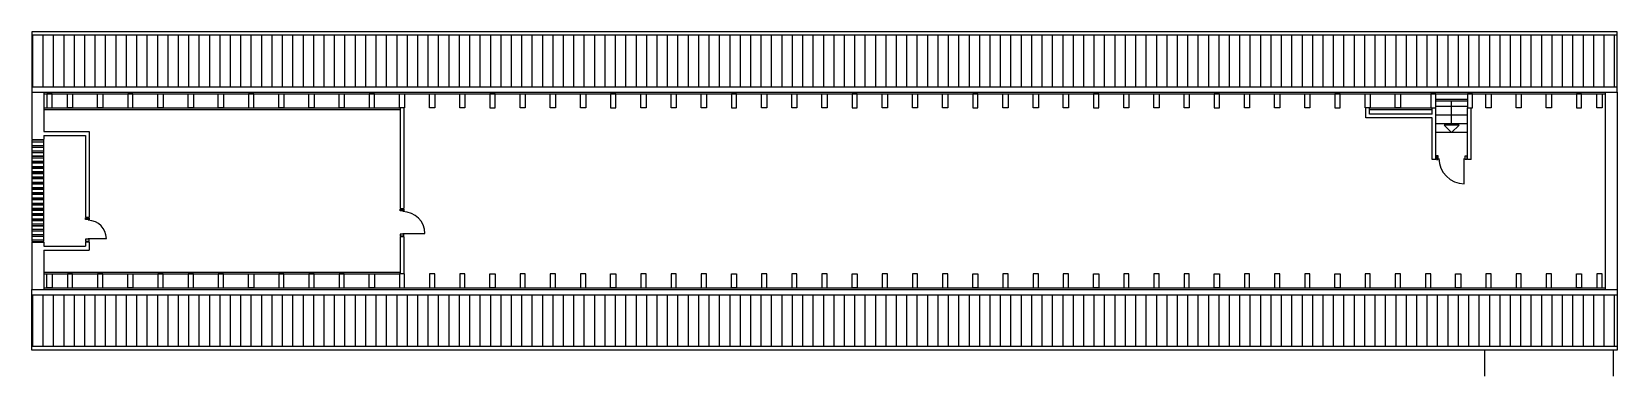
# Model space of a CAD drawing. Header units: millimetres. Extents: x -138997438 to -138951728, y 257876192 to 257886142.
import ezdxf

# ---------------------------------------------------------------- set-up
doc = ezdxf.new("R2010")
doc.units = ezdxf.units.MM
doc.header["$LTSCALE"] = 100
for name, color, linetype in [('A21----', 7, 'Continuous'), ('a22--l-', 1, 'Continuous'), ('A22--U-', 3, 'Continuous'), ('A24----', 1, 'Continuous'), ('A27----', 1, 'Continuous'), ('A27--S-', 8, 'Continuous'), ('A314---', 1, 'Continuous'), ('A314-S-', 8, 'Continuous'), ('A321---', 1, 'Continuous'), ('A37----', 2, 'Continuous')]:
    doc.layers.add(name, color=color, linetype=linetype)
pattern_1 = [(90, (-139355606.79, 257508952.46), (-300, 1.84e-14), [])]

# ---------------------------------------------------------------- blocks, each defined once
blk = doc.blocks.new('D91H')
for points in [[(-839.9999999999927, 110.0424046833978), (-889.9999999999927, 110.0424046833978), (-889.9999999999927, 0.0424046833977627), (-839.9999999999927, 0.0424046833977627)], [(-19.99999999999272, 0.0424046833977627), (-69.99999999999272, 0.0424046833977627), (-69.99999999999272, 110.0424046833978), (-19.99999999999272, 110.0424046833978)]]:
    blk.add_lwpolyline(points, close=True)
blk.add_lwpolyline([(-819.9999999999927, 30.04240468339776, 0.4142135623730951), (-89.99999999999272, -699.9575953166022), (-89.99999999999272, 30.04240468339776)], format="xyb")
blk = doc.blocks.new('D81V')
for points in [[(20, 110.0424046833941), (20, 0.0424046833941247), (70, 0.0424046833941247), (70, 110.0424046833941)], [(790, 0.0424046833941247), (740, 0.0424046833941247), (740, 110.0424046833941), (790, 110.0424046833941)]]:
    blk.add_lwpolyline(points, close=True)
blk.add_lwpolyline([(90, 28.39798818089184), (90, -601.6020118191082, 0.4142135623730951), (720, 28.39798818089184, 0.4142135623730951)], format="xyb")
blk = doc.blocks.new('D71V')
for p, q in [((70, 110.0424046834014), (20, 110.0424046834014)), ((20, 110.0424046834014), (20, 0.0424046834014007)), ((20, 0.0424046834014007), (70, 0.0424046834014007)), ((70, 0.0424046834014007), (70, 110.0424046834014)), ((90, 28.39798818088457), (90, -491.6020118191154)), ((639.9999999999927, 0.0424046834014007), (639.9999999999927, 110.0424046834014)), ((639.9999999999927, 110.0424046834014), (689.9999999999927, 110.0424046834014)), ((689.9999999999927, 0.0424046834014007), (639.9999999999927, 0.0424046834014007)), ((689.9999999999927, 110.0424046834014), (689.9999999999927, 0.0424046834014007))]:
    blk.add_line(p, q)
blk.add_arc((91.4526085618927, 37.01359868510917), 528.617606347337, 269.8425545354011, 359.0661302777675)
blk = doc.blocks.new('PIL')
for p, q in [((0, 0), (-212.1320343559637, -212.1320343559637)), ((0, 7.276e-12), (212.1320343559637, -212.1320343559564)), ((-212.1320343559637, -212.1320343559637), (212.1320343559746, -212.1320343559637))]:
    blk.add_line(p, q)

msp = doc.modelspace()

# ---------------------------------------------------------------- hatches: boundary and pattern name
at = {"layer": 'A27--S-', "linetype": 'Continuous'}
h = msp.add_hatch(dxfattribs=at)
h.set_pattern_fill('_USER', color=256, scale=300, angle=90, style=0, pattern_type=0)
h.set_pattern_definition(pattern_1)
h.paths.add_polyline_path([(-138951727.7798901, 257884546.7721266), (-138951727.7798901, 257886041.7721266), (-138997437.7798901, 257886041.7721266), (-138997437.7798901, 257884546.7721266)])
h = msp.add_hatch(dxfattribs=at)
h.set_pattern_fill('_USER', color=256, scale=300, angle=90, style=0, pattern_type=0)
h.set_pattern_definition(pattern_1)
h.paths.add_polyline_path([(-138951727.7798901, 257878546.7721266), (-138951727.7798901, 257877051.7721266), (-138997437.7798901, 257877051.7721266), (-138997437.7798901, 257878546.7721266)])

# ---------------------------------------------------------------- linework, layer by layer
at = {"layer": 'A21----'}
for p, q in [((-138997437.7798901, 257884396.7721266), (-138997437.7798901, 257883026.7721266)), ((-138997087.7798901, 257884396.7721266), (-138997087.7798901, 257883256.7721266)), ((-138952077.7798901, 257884396.7721266), (-138952077.7798901, 257878696.7721266)), ((-138951727.7798901, 257884396.7721266), (-138951727.7798901, 257878696.7721266)), ((-138997437.7798901, 257883026.7721266), (-138997087.7798901, 257883026.7721266)), ((-138997087.7798901, 257883146.7721266), (-138997087.7798901, 257883026.7721266)), ((-138997437.7798901, 257880066.7721266), (-138997087.7798901, 257880066.7721266)), ((-138997437.7798901, 257880066.7721266), (-138997437.7798901, 257878696.7721266)), ((-138997087.7798901, 257880066.7721266), (-138997087.7798901, 257879946.7721266)), ((-138997087.7798901, 257879836.7721266), (-138997087.7798901, 257878696.7721266))]:
    msp.add_line(p, q, dxfattribs=at)
at = {"layer": 'A21----', "color": 15}
for p, q in [((-138955557.7798901, 257876951.7721266), (-138955557.7798901, 257876191.7721266)), ((-138951847.7798901, 257876951.7721266), (-138951847.7798901, 257876191.7721266)), ((-138951847.7798901, 257876951.7721266), (-138951847.7798901, 257876191.7721266))]:
    msp.add_line(p, q, dxfattribs=at)
at = {"layer": 'a22--l-'}
for p, q in [((-138997087.7798901, 257883946.7721266), (-138986817.7798901, 257883946.7721266)), ((-138958847.7798901, 257883946.7721266), (-138957107.7798901, 257883946.7721266)), ((-138956957.7798901, 257884196.7721266), (-138956047.7798901, 257884196.7721266)), ((-138956957.7798901, 257884146.7721266), (-138956047.7798901, 257884146.7721266)), ((-138997087.7798901, 257883896.7721266), (-138986817.7798901, 257883896.7721266)), ((-138958867.7798901, 257883896.7721266), (-138957067.7798901, 257883896.7721266)), ((-138997087.7798901, 257879196.7721266), (-138986817.7798901, 257879196.7721266)), ((-138997087.7798901, 257879146.7721266), (-138986817.7798901, 257879146.7721266))]:
    msp.add_line(p, q, dxfattribs=at)
at = {"layer": 'A22--U-'}
for p, q in [((-138986817.7798901, 257883946.7721266), (-138986817.7798901, 257881036.7721266)), ((-138986707.7798901, 257883946.7721266), (-138986707.7798901, 257881036.7721266)), ((-138958977.7798901, 257883651.7721266), (-138958977.7798901, 257883946.7721266)), ((-138958867.7798901, 257883761.7721266), (-138958867.7798901, 257883946.7721266)), ((-138957067.7798901, 257883761.7721266), (-138957067.7798901, 257883946.7721266)), ((-138956957.7798901, 257882451.7721266), (-138956957.7798901, 257883946.7721266)), ((-138956047.7798901, 257882451.7721266), (-138956047.7798901, 257883946.7721266)), ((-138955937.7798901, 257882451.7721266), (-138955937.7798901, 257883946.7721266)), ((-138957067.7798901, 257883651.7721266), (-138958977.7798901, 257883651.7721266)), ((-138957067.7798901, 257883761.7721266), (-138958867.7798901, 257883761.7721266)), ((-138957067.7798901, 257882451.7721266), (-138957067.7798901, 257883651.7721266)), ((-138997087.7798901, 257883256.7721266), (-138995777.7798901, 257883256.7721266)), ((-138997087.7798901, 257883146.7721266), (-138995887.7798901, 257883146.7721266)), ((-138995887.7798901, 257883146.7721266), (-138995887.7798901, 257880786.7721266)), ((-138995777.7798901, 257883256.7721266), (-138995777.7798901, 257880786.7721266)), ((-138956957.7798901, 257882451.7721266), (-138957067.7798901, 257882451.7721266)), ((-138955937.7798901, 257882451.7721266), (-138956047.7798901, 257882451.7721266)), ((-138995887.7798901, 257880786.7721266), (-138995777.7798901, 257880786.7721266)), ((-138986817.7798901, 257881036.7721266), (-138986707.7798901, 257881036.7721266)), ((-138997087.7798901, 257879946.7721266), (-138995887.7798901, 257879946.7721266)), ((-138997087.7798901, 257879836.7721266), (-138995777.7798901, 257879836.7721266)), ((-138995887.7798901, 257880076.7721266), (-138995777.7798901, 257880076.7721266)), ((-138995887.7798901, 257880076.7721266), (-138995887.7798901, 257879946.7721266)), ((-138995777.7798901, 257880076.7721266), (-138995777.7798901, 257879836.7721266)), ((-138986817.7798901, 257880226.7721266), (-138986707.7798901, 257880226.7721266)), ((-138986817.7798901, 257880226.7721266), (-138986817.7798901, 257879146.7721266)), ((-138986707.7798901, 257880226.7721266), (-138986707.7798901, 257879146.7721266))]:
    msp.add_line(p, q, dxfattribs=at)
at = {"layer": 'A24----'}
for p, q in [((-138956047.7798901, 257883976.7721266), (-138956957.7798901, 257883976.7721266)), ((-138956502.7798901, 257883438.904161), (-138956502.7798901, 257884146.7721266)), ((-138956047.7798901, 257883726.7721266), (-138956957.7798901, 257883726.7721266)), ((-138956047.7798901, 257883476.7721266), (-138956957.7798901, 257883476.7721266)), ((-138956047.7798901, 257883226.7721266), (-138956957.7798901, 257883226.7721266))]:
    msp.add_line(p, q, dxfattribs=at)
at = {"layer": 'A27----'}
for points in [[(-138951727.7798901, 257884396.7721266), (-138951727.7798901, 257886141.7721266), (-138997437.7798901, 257886141.7721266), (-138997437.7798901, 257884396.7721266)], [(-138951727.7798901, 257884546.7721266), (-138951727.7798901, 257886041.7721266), (-138997437.7798901, 257886041.7721266), (-138997437.7798901, 257884546.7721266)], [(-138951727.7798901, 257878696.7721266), (-138951727.7798901, 257876951.7721266), (-138997437.7798901, 257876951.7721266), (-138997437.7798901, 257878696.7721266)], [(-138951727.7798901, 257878546.7721266), (-138951727.7798901, 257877051.7721266), (-138997437.7798901, 257877051.7721266), (-138997437.7798901, 257878546.7721266)]]:
    msp.add_lwpolyline(points, close=True, dxfattribs=at)
at = {"layer": 'A314---'}
for p, q in [((-138997437.7798901, 257882853.0879161), (-138997087.7798901, 257882853.0879161)), ((-138997437.7798901, 257882699.4037056), (-138997087.7798901, 257882699.4037056)), ((-138997437.7798901, 257882545.719495), (-138997087.7798901, 257882545.719495)), ((-138997437.7798901, 257882392.0352845), (-138997087.7798901, 257882392.0352845)), ((-138997437.7798901, 257882238.351074), (-138997087.7798901, 257882238.351074)), ((-138997437.7798901, 257882084.6668635), (-138997087.7798901, 257882084.6668635)), ((-138997437.7798901, 257881930.9826529), (-138997087.7798901, 257881930.9826529)), ((-138997437.7798901, 257881777.2984424), (-138997087.7798901, 257881777.2984424)), ((-138997437.7798901, 257881623.6142319), (-138997087.7798901, 257881623.6142319)), ((-138997437.7798901, 257881469.9300213), (-138997087.7798901, 257881469.9300213)), ((-138997437.7798901, 257881316.2458108), (-138997087.7798901, 257881316.2458108)), ((-138997437.7798901, 257881162.5616003), (-138997087.7798901, 257881162.5616003)), ((-138997437.7798901, 257881008.8773898), (-138997087.7798901, 257881008.8773898)), ((-138997437.7798901, 257880855.1931792), (-138997087.7798901, 257880855.1931792)), ((-138997437.7798901, 257880701.5089687), (-138997087.7798901, 257880701.5089687)), ((-138997437.7798901, 257880547.8247582), (-138997087.7798901, 257880547.8247582)), ((-138997437.7798901, 257880394.1405477), (-138997087.7798901, 257880394.1405477)), ((-138997437.7798901, 257880240.4563372), (-138997087.7798901, 257880240.4563372))]:
    msp.add_line(p, q, dxfattribs=at)
msp.add_lwpolyline([(-138997437.7798901, 257880086.7721266), (-138997087.7798901, 257880086.7721266), (-138997087.7798901, 257883006.7721266), (-138997437.7798901, 257883006.7721266)], close=True, dxfattribs=at)
at = {"layer": 'A314-S-'}
for p, q in [((-138997437.7798901, 257882956.7721266), (-138997087.7798901, 257882956.7721266)), ((-138997437.7798901, 257882855.719495), (-138997087.7798901, 257882855.719495)), ((-138997437.7798901, 257882805.719495), (-138997087.7798901, 257882805.719495)), ((-138997437.7798901, 257882704.6668635), (-138997087.7798901, 257882704.6668635)), ((-138997437.7798901, 257882654.6668635), (-138997087.7798901, 257882654.6668635)), ((-138997437.7798901, 257882553.6142319), (-138997087.7798901, 257882553.6142319)), ((-138997437.7798901, 257882503.6142319), (-138997087.7798901, 257882503.6142319)), ((-138997437.7798901, 257882402.5616003), (-138997087.7798901, 257882402.5616003)), ((-138997437.7798901, 257882352.5616003), (-138997087.7798901, 257882352.5616003)), ((-138997437.7798901, 257882251.5089687), (-138997087.7798901, 257882251.5089687)), ((-138997437.7798901, 257882201.5089687), (-138997087.7798901, 257882201.5089687)), ((-138997437.7798901, 257882100.4563372), (-138997087.7798901, 257882100.4563372)), ((-138997437.7798901, 257882050.4563372), (-138997087.7798901, 257882050.4563372)), ((-138997437.7798901, 257881949.4037056), (-138997087.7798901, 257881949.4037056)), ((-138997437.7798901, 257881899.4037056), (-138997087.7798901, 257881899.4037056)), ((-138997437.7798901, 257881798.351074), (-138997087.7798901, 257881798.351074)), ((-138997437.7798901, 257881748.351074), (-138997087.7798901, 257881748.351074)), ((-138997437.7798901, 257881647.2984424), (-138997087.7798901, 257881647.2984424)), ((-138997437.7798901, 257881597.2984424), (-138997087.7798901, 257881597.2984424)), ((-138997437.7798901, 257881496.2458108), (-138997087.7798901, 257881496.2458108)), ((-138997437.7798901, 257881446.2458108), (-138997087.7798901, 257881446.2458108)), ((-138997437.7798901, 257881345.1931792), (-138997087.7798901, 257881345.1931792)), ((-138997437.7798901, 257881295.1931792), (-138997087.7798901, 257881295.1931792)), ((-138997437.7798901, 257881194.1405477), (-138997087.7798901, 257881194.1405477)), ((-138997437.7798901, 257881144.1405477), (-138997087.7798901, 257881144.1405477)), ((-138997437.7798901, 257881043.0879161), (-138997087.7798901, 257881043.0879161)), ((-138997437.7798901, 257880993.0879161), (-138997087.7798901, 257880993.0879161)), ((-138997437.7798901, 257880892.0352845), (-138997087.7798901, 257880892.0352845)), ((-138997437.7798901, 257880842.0352845), (-138997087.7798901, 257880842.0352845)), ((-138997437.7798901, 257880740.9826529), (-138997087.7798901, 257880740.9826529)), ((-138997437.7798901, 257880690.9826529), (-138997087.7798901, 257880690.9826529)), ((-138997437.7798901, 257880589.9300213), (-138997087.7798901, 257880589.9300213)), ((-138997437.7798901, 257880539.9300213), (-138997087.7798901, 257880539.9300213)), ((-138997437.7798901, 257880438.8773898), (-138997087.7798901, 257880438.8773898)), ((-138997437.7798901, 257880388.8773898), (-138997087.7798901, 257880388.8773898)), ((-138997437.7798901, 257880287.8247582), (-138997087.7798901, 257880287.8247582)), ((-138997437.7798901, 257880237.8247582), (-138997087.7798901, 257880237.8247582)), ((-138997437.7798901, 257880136.7721266), (-138997087.7798901, 257880136.7721266))]:
    msp.add_line(p, q, dxfattribs=at)
msp.add_lwpolyline([(-138997437.7798901, 257880086.7721266), (-138997087.7798901, 257880086.7721266), (-138997087.7798901, 257883006.7721266), (-138997437.7798901, 257883006.7721266)], close=True, dxfattribs=at)
at = {"layer": 'A37----'}
for p, q in [((-138997087.7798901, 257884346.7721266), (-138952077.7798901, 257884346.7721266)), ((-138997087.7798901, 257878746.7721266), (-138952077.7798901, 257878746.7721266))]:
    msp.add_line(p, q, dxfattribs=at)
for points in [[(-138996997.7798901, 257884346.7721266), (-138996997.7798901, 257883946.7721266), (-138996847.7798901, 257883946.7721266), (-138996847.7798901, 257884346.7721266)], [(-138996257.7798901, 257884346.7721266), (-138996257.7798901, 257883946.7721266), (-138996407.7798901, 257883946.7721266), (-138996407.7798901, 257884346.7721266)], [(-138995387.7798901, 257884346.7721266), (-138995387.7798901, 257883946.7721266), (-138995537.7798901, 257883946.7721266), (-138995537.7798901, 257884346.7721266)], [(-138994667.7798901, 257884346.7721266), (-138994667.7798901, 257883946.7721266), (-138994517.7798901, 257883946.7721266), (-138994517.7798901, 257884346.7721266)], [(-138993647.7798901, 257884346.7721266), (-138993647.7798901, 257883946.7721266), (-138993797.7798901, 257883946.7721266), (-138993797.7798901, 257884346.7721266)], [(-138992777.7798901, 257884346.7721266), (-138992777.7798901, 257883946.7721266), (-138992927.7798901, 257883946.7721266), (-138992927.7798901, 257884346.7721266)], [(-138991907.7798901, 257884346.7721266), (-138991907.7798901, 257883946.7721266), (-138992057.7798901, 257883946.7721266), (-138992057.7798901, 257884346.7721266)], [(-138991187.7798901, 257884346.7721266), (-138991187.7798901, 257883946.7721266), (-138991037.7798901, 257883946.7721266), (-138991037.7798901, 257884346.7721266)], [(-138990167.7798901, 257884346.7721266), (-138990167.7798901, 257883946.7721266), (-138990317.7798901, 257883946.7721266), (-138990317.7798901, 257884346.7721266)], [(-138989297.7798901, 257884346.7721266), (-138989297.7798901, 257883946.7721266), (-138989447.7798901, 257883946.7721266), (-138989447.7798901, 257884346.7721266)], [(-138988427.7798901, 257884346.7721266), (-138988427.7798901, 257883946.7721266), (-138988577.7798901, 257883946.7721266), (-138988577.7798901, 257884346.7721266)], [(-138987707.7798901, 257884346.7721266), (-138987707.7798901, 257883946.7721266), (-138987557.7798901, 257883946.7721266), (-138987557.7798901, 257884346.7721266)], [(-138986687.7798901, 257884346.7721266), (-138986687.7798901, 257883946.7721266), (-138986837.7798901, 257883946.7721266), (-138986837.7798901, 257884346.7721266)], [(-138985817.7798901, 257884346.7721266), (-138985817.7798901, 257883946.7721266), (-138985967.7798901, 257883946.7721266), (-138985967.7798901, 257884346.7721266)], [(-138984947.7798901, 257884346.7721266), (-138984947.7798901, 257883946.7721266), (-138985097.7798901, 257883946.7721266), (-138985097.7798901, 257884346.7721266)], [(-138984227.7798901, 257884346.7721266), (-138984227.7798901, 257883946.7721266), (-138984077.7798901, 257883946.7721266), (-138984077.7798901, 257884346.7721266)], [(-138983207.7798901, 257884346.7721266), (-138983207.7798901, 257883946.7721266), (-138983357.7798901, 257883946.7721266), (-138983357.7798901, 257884346.7721266)], [(-138982337.7798901, 257884346.7721266), (-138982337.7798901, 257883946.7721266), (-138982487.7798901, 257883946.7721266), (-138982487.7798901, 257884346.7721266)], [(-138981467.7798901, 257884346.7721266), (-138981467.7798901, 257883946.7721266), (-138981617.7798901, 257883946.7721266), (-138981617.7798901, 257884346.7721266)], [(-138980747.7798901, 257884346.7721266), (-138980747.7798901, 257883946.7721266), (-138980597.7798901, 257883946.7721266), (-138980597.7798901, 257884346.7721266)], [(-138979727.7798901, 257884346.7721266), (-138979727.7798901, 257883946.7721266), (-138979877.7798901, 257883946.7721266), (-138979877.7798901, 257884346.7721266)], [(-138978857.7798901, 257884346.7721266), (-138978857.7798901, 257883946.7721266), (-138979007.7798901, 257883946.7721266), (-138979007.7798901, 257884346.7721266)], [(-138977987.7798901, 257884346.7721266), (-138977987.7798901, 257883946.7721266), (-138978137.7798901, 257883946.7721266), (-138978137.7798901, 257884346.7721266)], [(-138977267.7798901, 257884346.7721266), (-138977267.7798901, 257883946.7721266), (-138977117.7798901, 257883946.7721266), (-138977117.7798901, 257884346.7721266)], [(-138976247.7798901, 257884346.7721266), (-138976247.7798901, 257883946.7721266), (-138976397.7798901, 257883946.7721266), (-138976397.7798901, 257884346.7721266)], [(-138975377.7798901, 257884346.7721266), (-138975377.7798901, 257883946.7721266), (-138975527.7798901, 257883946.7721266), (-138975527.7798901, 257884346.7721266)], [(-138974507.7798901, 257884346.7721266), (-138974507.7798901, 257883946.7721266), (-138974657.7798901, 257883946.7721266), (-138974657.7798901, 257884346.7721266)], [(-138973787.7798901, 257884346.7721266), (-138973787.7798901, 257883946.7721266), (-138973637.7798901, 257883946.7721266), (-138973637.7798901, 257884346.7721266)], [(-138972767.7798901, 257884346.7721266), (-138972767.7798901, 257883946.7721266), (-138972917.7798901, 257883946.7721266), (-138972917.7798901, 257884346.7721266)], [(-138971897.7798901, 257884346.7721266), (-138971897.7798901, 257883946.7721266), (-138972047.7798901, 257883946.7721266), (-138972047.7798901, 257884346.7721266)], [(-138971027.7798901, 257884346.7721266), (-138971027.7798901, 257883946.7721266), (-138971177.7798901, 257883946.7721266), (-138971177.7798901, 257884346.7721266)], [(-138970307.7798901, 257884346.7721266), (-138970307.7798901, 257883946.7721266), (-138970157.7798901, 257883946.7721266), (-138970157.7798901, 257884346.7721266)], [(-138969287.7798901, 257884346.7721266), (-138969287.7798901, 257883946.7721266), (-138969437.7798901, 257883946.7721266), (-138969437.7798901, 257884346.7721266)], [(-138968417.7798901, 257884346.7721266), (-138968417.7798901, 257883946.7721266), (-138968567.7798901, 257883946.7721266), (-138968567.7798901, 257884346.7721266)], [(-138967547.7798901, 257884346.7721266), (-138967547.7798901, 257883946.7721266), (-138967697.7798901, 257883946.7721266), (-138967697.7798901, 257884346.7721266)], [(-138966827.7798901, 257884346.7721266), (-138966827.7798901, 257883946.7721266), (-138966677.7798901, 257883946.7721266), (-138966677.7798901, 257884346.7721266)], [(-138965807.7798901, 257884346.7721266), (-138965807.7798901, 257883946.7721266), (-138965957.7798901, 257883946.7721266), (-138965957.7798901, 257884346.7721266)], [(-138964937.7798901, 257884346.7721266), (-138964937.7798901, 257883946.7721266), (-138965087.7798901, 257883946.7721266), (-138965087.7798901, 257884346.7721266)], [(-138964067.7798901, 257884346.7721266), (-138964067.7798901, 257883946.7721266), (-138964217.7798901, 257883946.7721266), (-138964217.7798901, 257884346.7721266)], [(-138963347.7798901, 257884346.7721266), (-138963347.7798901, 257883946.7721266), (-138963197.7798901, 257883946.7721266), (-138963197.7798901, 257884346.7721266)], [(-138962327.7798901, 257884346.7721266), (-138962327.7798901, 257883946.7721266), (-138962477.7798901, 257883946.7721266), (-138962477.7798901, 257884346.7721266)], [(-138961457.7798901, 257884346.7721266), (-138961457.7798901, 257883946.7721266), (-138961607.7798901, 257883946.7721266), (-138961607.7798901, 257884346.7721266)], [(-138960587.7798901, 257884346.7721266), (-138960587.7798901, 257883946.7721266), (-138960737.7798901, 257883946.7721266), (-138960737.7798901, 257884346.7721266)], [(-138959867.7798901, 257884346.7721266), (-138959867.7798901, 257883946.7721266), (-138959717.7798901, 257883946.7721266), (-138959717.7798901, 257884346.7721266)], [(-138958847.7798901, 257884346.7721266), (-138958847.7798901, 257883946.7721266), (-138958997.7798901, 257883946.7721266), (-138958997.7798901, 257884346.7721266)], [(-138957977.7798901, 257884346.7721266), (-138957977.7798901, 257883946.7721266), (-138958127.7798901, 257883946.7721266), (-138958127.7798901, 257884346.7721266)], [(-138957107.7798901, 257884346.7721266), (-138957107.7798901, 257883946.7721266), (-138956957.7798901, 257883946.7721266), (-138956957.7798901, 257884346.7721266)], [(-138956047.7798901, 257884346.7721266), (-138956047.7798901, 257883946.7721266), (-138955897.7798901, 257883946.7721266), (-138955897.7798901, 257884346.7721266)], [(-138955367.7798901, 257884346.7721266), (-138955367.7798901, 257883946.7721266), (-138955517.7798901, 257883946.7721266), (-138955517.7798901, 257884346.7721266)], [(-138954497.7798901, 257884346.7721266), (-138954497.7798901, 257883946.7721266), (-138954647.7798901, 257883946.7721266), (-138954647.7798901, 257884346.7721266)], [(-138953627.7798901, 257884346.7721266), (-138953627.7798901, 257883946.7721266), (-138953777.7798901, 257883946.7721266), (-138953777.7798901, 257884346.7721266)], [(-138952907.7798901, 257884346.7721266), (-138952907.7798901, 257883946.7721266), (-138952757.7798901, 257883946.7721266), (-138952757.7798901, 257884346.7721266)], [(-138952167.7798901, 257884346.7721266), (-138952167.7798901, 257883946.7721266), (-138952317.7798901, 257883946.7721266), (-138952317.7798901, 257884346.7721266)], [(-138996997.7798901, 257878746.7721266), (-138996997.7798901, 257879146.7721266), (-138996847.7798901, 257879146.7721266), (-138996847.7798901, 257878746.7721266)], [(-138996257.7798901, 257878746.7721266), (-138996257.7798901, 257879146.7721266), (-138996407.7798901, 257879146.7721266), (-138996407.7798901, 257878746.7721266)], [(-138995387.7798901, 257878746.7721266), (-138995387.7798901, 257879146.7721266), (-138995537.7798901, 257879146.7721266), (-138995537.7798901, 257878746.7721266)], [(-138994667.7798901, 257878746.7721266), (-138994667.7798901, 257879146.7721266), (-138994517.7798901, 257879146.7721266), (-138994517.7798901, 257878746.7721266)], [(-138993647.7798901, 257878746.7721266), (-138993647.7798901, 257879146.7721266), (-138993797.7798901, 257879146.7721266), (-138993797.7798901, 257878746.7721266)], [(-138992777.7798901, 257878746.7721266), (-138992777.7798901, 257879146.7721266), (-138992927.7798901, 257879146.7721266), (-138992927.7798901, 257878746.7721266)], [(-138991907.7798901, 257878746.7721266), (-138991907.7798901, 257879146.7721266), (-138992057.7798901, 257879146.7721266), (-138992057.7798901, 257878746.7721266)], [(-138991187.7798901, 257878746.7721266), (-138991187.7798901, 257879146.7721266), (-138991037.7798901, 257879146.7721266), (-138991037.7798901, 257878746.7721266)], [(-138990167.7798901, 257878746.7721266), (-138990167.7798901, 257879146.7721266), (-138990317.7798901, 257879146.7721266), (-138990317.7798901, 257878746.7721266)], [(-138989297.7798901, 257878746.7721266), (-138989297.7798901, 257879146.7721266), (-138989447.7798901, 257879146.7721266), (-138989447.7798901, 257878746.7721266)], [(-138988427.7798901, 257878746.7721266), (-138988427.7798901, 257879146.7721266), (-138988577.7798901, 257879146.7721266), (-138988577.7798901, 257878746.7721266)], [(-138987707.7798901, 257878746.7721266), (-138987707.7798901, 257879146.7721266), (-138987557.7798901, 257879146.7721266), (-138987557.7798901, 257878746.7721266)], [(-138986687.7798901, 257878746.7721266), (-138986687.7798901, 257879146.7721266), (-138986837.7798901, 257879146.7721266), (-138986837.7798901, 257878746.7721266)], [(-138985817.7798901, 257878746.7721266), (-138985817.7798901, 257879146.7721266), (-138985967.7798901, 257879146.7721266), (-138985967.7798901, 257878746.7721266)], [(-138984947.7798901, 257878746.7721266), (-138984947.7798901, 257879146.7721266), (-138985097.7798901, 257879146.7721266), (-138985097.7798901, 257878746.7721266)], [(-138984227.7798901, 257878746.7721266), (-138984227.7798901, 257879146.7721266), (-138984077.7798901, 257879146.7721266), (-138984077.7798901, 257878746.7721266)], [(-138983207.7798901, 257878746.7721266), (-138983207.7798901, 257879146.7721266), (-138983357.7798901, 257879146.7721266), (-138983357.7798901, 257878746.7721266)], [(-138982337.7798901, 257878746.7721266), (-138982337.7798901, 257879146.7721266), (-138982487.7798901, 257879146.7721266), (-138982487.7798901, 257878746.7721266)], [(-138981467.7798901, 257878746.7721266), (-138981467.7798901, 257879146.7721266), (-138981617.7798901, 257879146.7721266), (-138981617.7798901, 257878746.7721266)], [(-138980747.7798901, 257878746.7721266), (-138980747.7798901, 257879146.7721266), (-138980597.7798901, 257879146.7721266), (-138980597.7798901, 257878746.7721266)], [(-138979727.7798901, 257878746.7721266), (-138979727.7798901, 257879146.7721266), (-138979877.7798901, 257879146.7721266), (-138979877.7798901, 257878746.7721266)], [(-138978857.7798901, 257878746.7721266), (-138978857.7798901, 257879146.7721266), (-138979007.7798901, 257879146.7721266), (-138979007.7798901, 257878746.7721266)], [(-138977987.7798901, 257878746.7721266), (-138977987.7798901, 257879146.7721266), (-138978137.7798901, 257879146.7721266), (-138978137.7798901, 257878746.7721266)], [(-138977267.7798901, 257878746.7721266), (-138977267.7798901, 257879146.7721266), (-138977117.7798901, 257879146.7721266), (-138977117.7798901, 257878746.7721266)], [(-138976247.7798901, 257878746.7721266), (-138976247.7798901, 257879146.7721266), (-138976397.7798901, 257879146.7721266), (-138976397.7798901, 257878746.7721266)], [(-138975377.7798901, 257878746.7721266), (-138975377.7798901, 257879146.7721266), (-138975527.7798901, 257879146.7721266), (-138975527.7798901, 257878746.7721266)], [(-138974507.7798901, 257878746.7721266), (-138974507.7798901, 257879146.7721266), (-138974657.7798901, 257879146.7721266), (-138974657.7798901, 257878746.7721266)], [(-138973787.7798901, 257878746.7721266), (-138973787.7798901, 257879146.7721266), (-138973637.7798901, 257879146.7721266), (-138973637.7798901, 257878746.7721266)], [(-138972767.7798901, 257878746.7721266), (-138972767.7798901, 257879146.7721266), (-138972917.7798901, 257879146.7721266), (-138972917.7798901, 257878746.7721266)], [(-138971897.7798901, 257878746.7721266), (-138971897.7798901, 257879146.7721266), (-138972047.7798901, 257879146.7721266), (-138972047.7798901, 257878746.7721266)], [(-138971027.7798901, 257878746.7721266), (-138971027.7798901, 257879146.7721266), (-138971177.7798901, 257879146.7721266), (-138971177.7798901, 257878746.7721266)], [(-138970307.7798901, 257878746.7721266), (-138970307.7798901, 257879146.7721266), (-138970157.7798901, 257879146.7721266), (-138970157.7798901, 257878746.7721266)], [(-138969287.7798901, 257878746.7721266), (-138969287.7798901, 257879146.7721266), (-138969437.7798901, 257879146.7721266), (-138969437.7798901, 257878746.7721266)], [(-138968417.7798901, 257878746.7721266), (-138968417.7798901, 257879146.7721266), (-138968567.7798901, 257879146.7721266), (-138968567.7798901, 257878746.7721266)], [(-138967547.7798901, 257878746.7721266), (-138967547.7798901, 257879146.7721266), (-138967697.7798901, 257879146.7721266), (-138967697.7798901, 257878746.7721266)], [(-138966827.7798901, 257878746.7721266), (-138966827.7798901, 257879146.7721266), (-138966677.7798901, 257879146.7721266), (-138966677.7798901, 257878746.7721266)], [(-138965807.7798901, 257878746.7721266), (-138965807.7798901, 257879146.7721266), (-138965957.7798901, 257879146.7721266), (-138965957.7798901, 257878746.7721266)], [(-138964937.7798901, 257878746.7721266), (-138964937.7798901, 257879146.7721266), (-138965087.7798901, 257879146.7721266), (-138965087.7798901, 257878746.7721266)], [(-138964067.7798901, 257878746.7721266), (-138964067.7798901, 257879146.7721266), (-138964217.7798901, 257879146.7721266), (-138964217.7798901, 257878746.7721266)], [(-138963347.7798901, 257878746.7721266), (-138963347.7798901, 257879146.7721266), (-138963197.7798901, 257879146.7721266), (-138963197.7798901, 257878746.7721266)], [(-138962327.7798901, 257878746.7721266), (-138962327.7798901, 257879146.7721266), (-138962477.7798901, 257879146.7721266), (-138962477.7798901, 257878746.7721266)], [(-138961457.7798901, 257878746.7721266), (-138961457.7798901, 257879146.7721266), (-138961607.7798901, 257879146.7721266), (-138961607.7798901, 257878746.7721266)], [(-138960587.7798901, 257878746.7721266), (-138960587.7798901, 257879146.7721266), (-138960737.7798901, 257879146.7721266), (-138960737.7798901, 257878746.7721266)], [(-138959867.7798901, 257878746.7721266), (-138959867.7798901, 257879146.7721266), (-138959717.7798901, 257879146.7721266), (-138959717.7798901, 257878746.7721266)], [(-138958847.7798901, 257878746.7721266), (-138958847.7798901, 257879146.7721266), (-138958997.7798901, 257879146.7721266), (-138958997.7798901, 257878746.7721266)], [(-138957977.7798901, 257878746.7721266), (-138957977.7798901, 257879146.7721266), (-138958127.7798901, 257879146.7721266), (-138958127.7798901, 257878746.7721266)], [(-138957107.7798901, 257878746.7721266), (-138957107.7798901, 257879146.7721266), (-138957257.7798901, 257879146.7721266), (-138957257.7798901, 257878746.7721266)], [(-138956387.7798901, 257878746.7721266), (-138956387.7798901, 257879146.7721266), (-138956237.7798901, 257879146.7721266), (-138956237.7798901, 257878746.7721266)], [(-138955367.7798901, 257878746.7721266), (-138955367.7798901, 257879146.7721266), (-138955517.7798901, 257879146.7721266), (-138955517.7798901, 257878746.7721266)], [(-138954497.7798901, 257878746.7721266), (-138954497.7798901, 257879146.7721266), (-138954647.7798901, 257879146.7721266), (-138954647.7798901, 257878746.7721266)], [(-138953627.7798901, 257878746.7721266), (-138953627.7798901, 257879146.7721266), (-138953777.7798901, 257879146.7721266), (-138953777.7798901, 257878746.7721266)], [(-138952907.7798901, 257878746.7721266), (-138952907.7798901, 257879146.7721266), (-138952757.7798901, 257879146.7721266), (-138952757.7798901, 257878746.7721266)], [(-138952167.7798901, 257878746.7721266), (-138952167.7798901, 257879146.7721266), (-138952317.7798901, 257879146.7721266), (-138952317.7798901, 257878746.7721266)]]:
    msp.add_lwpolyline(points, close=True, dxfattribs=at)

# ---------------------------------------------------------------- block references
at = {"layer": 'A24----', "rotation": 180}
msp.add_blockref('PIL', (-138956502.7798901, 257883226.7721266), dxfattribs=at)
at = {"layer": 'A321---'}
msp.add_blockref('D91H', (-138956047.7798901, 257882451.7721266), dxfattribs=at)
at = {"layer": 'A321---', "rotation": 90}
for name, p in [('D71V', (-138995777.7798901, 257880076.7721266)), ('D81V', (-138986707.7798901, 257880226.7721266))]:
    msp.add_blockref(name, p, dxfattribs=at)

doc.saveas('drawing.dxf')
